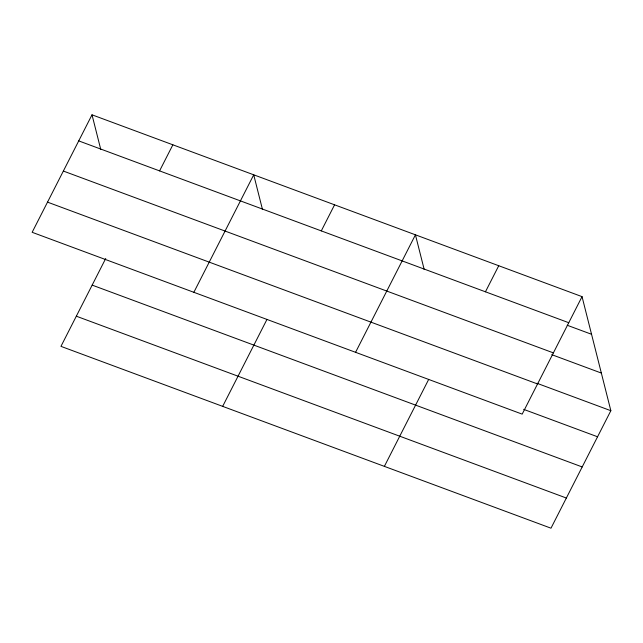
<?xml version="1.0" encoding="UTF-8"?>
<svg xmlns="http://www.w3.org/2000/svg" width="643" height="643" viewBox="0 0 643 643"><rect width="100%" height="100%" fill="white"/><g stroke="black" fill="none" stroke-linecap="round" stroke-linejoin="round"><path stroke-width="0.96" d="M92.013 114.808L32.15 232.3L522.18 414.132L582.044 296.64L92.013 114.808L100.79 149.554M105.725 258.494L60.956 346.36L550.987 528.192L610.85 410.7L582.044 296.64M159.585 170.885L172.871 144.812M193.856 292.3L253.72 174.816L262.497 209.562M222.671 406.36L266.982 319.386M321.291 230.893L334.577 204.82M355.571 352.308L415.434 234.816L424.211 269.562M384.377 466.368L428.696 379.394M485.449 291.809L498.735 265.728M78.727 140.889L568.758 322.714M567.214 325.254L591.552 334.28M63.36 171.054L553.382 352.886M551.734 354.655L601.342 373.061M536.905 383.26L610.85 410.7M47.518 202.135L537.548 383.959M523.619 409.342L597.564 436.782M92.166 285.114L582.196 466.947M76.332 316.195L566.354 498.028"/></g></svg>
